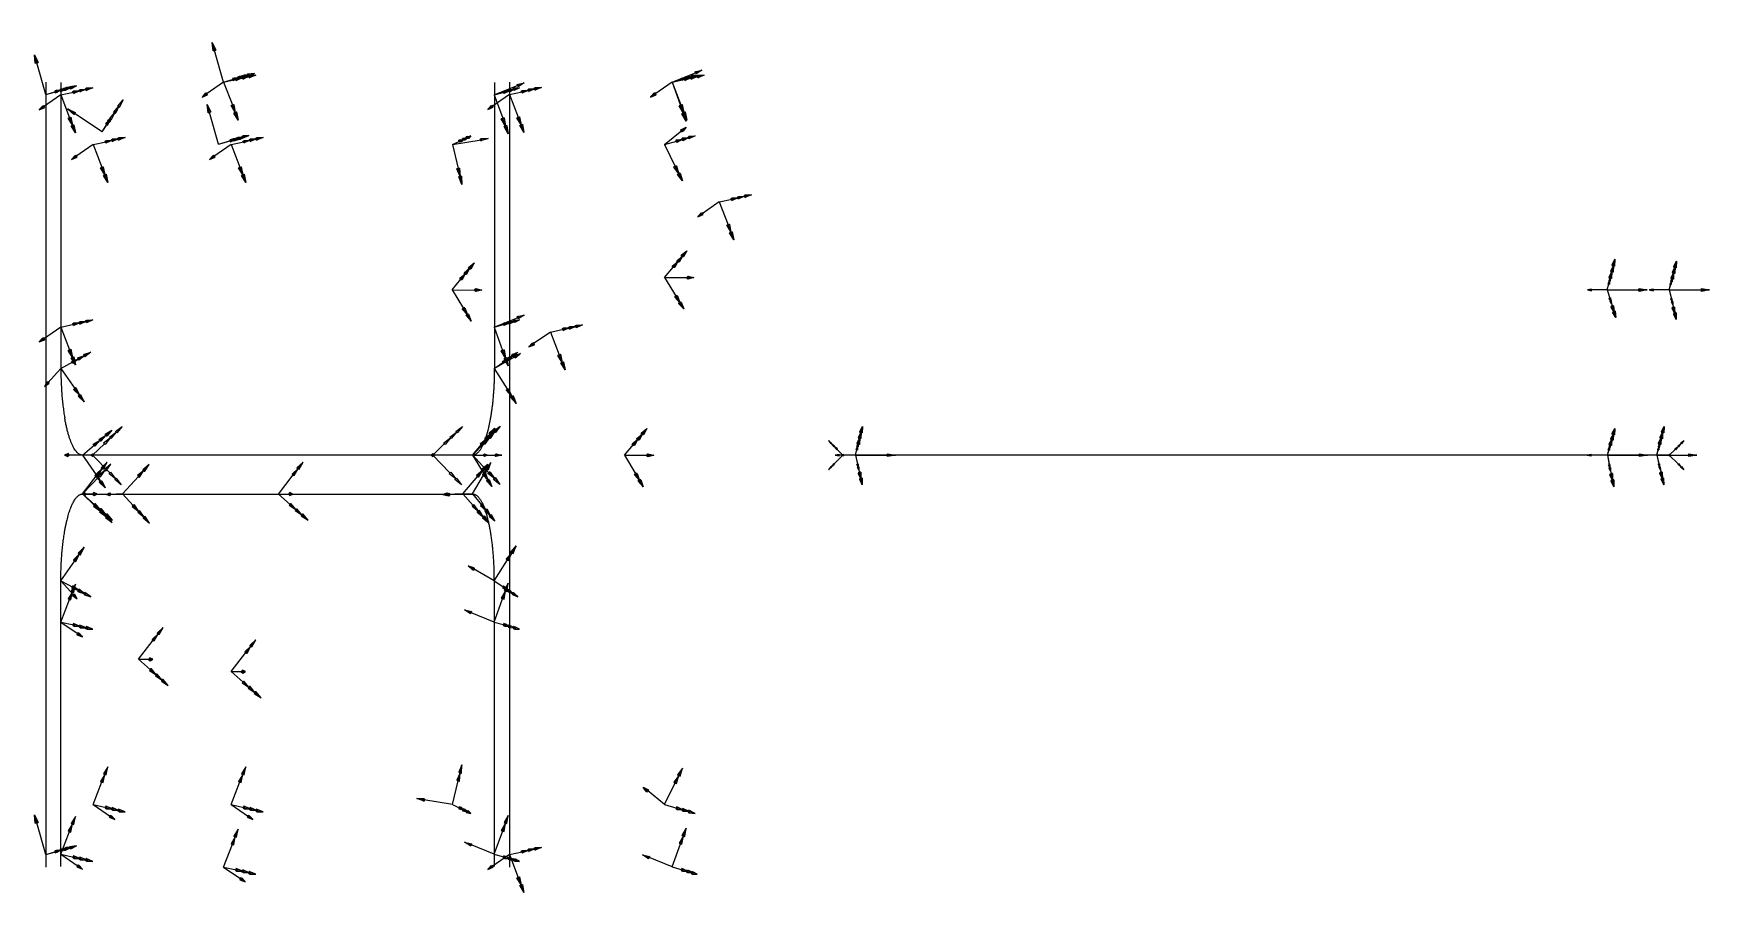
# Model space of a CAD drawing. Header units: millimetres. Extents: x -4561 to 16, y -105 to 107.
# Drawn here: x -4560.9 to -4153.6, y -104.8 to 106.8 of the extents above; entities that cross this region are included whole.
import ezdxf

# ---------------------------------------------------------------- set-up
doc = ezdxf.new("R2010")
doc.units = ezdxf.units.MM
for name, color, linetype in [('AutoDetect_1_25', 1, 'Continuous'), ('AutoDetect_1_29', 1, 'Continuous'), ('AutoDetect_1_32', 1, 'Continuous'), ('AutoDetect_22_23', 1, 'Continuous'), ('AutoDetect_23_24', 1, 'Continuous'), ('AutoDetect_2_28', 1, 'Continuous'), ('AutoDetect_3_26', 1, 'Continuous'), ('AutoDetect_3_27', 1, 'Continuous'), ('AutoDetect_3_30', 1, 'Continuous'), ('AutoDetect_4_31', 1, 'Continuous'), ('RIPPE_ID_GUID_499E99F3_AA39_41d1_B66C_D6CF131E3237', 1, 'Continuous')]:
    doc.layers.add(name, color=color, linetype=linetype)

# ---------------------------------------------------------------- blocks, each defined once
blk = doc.blocks.new('Kontrollpunkt')
at = {"color": 0}
for q in [(0, 6), (8, 0), (0, 0, 4)]:
    blk.add_line((0, 0), q, dxfattribs=at)
for points in [[(0.25, 8, -0.25), (-0.25, 8, -0.25), (-0.25, 8, 0.25), (0, 10, 0), (-0.25, 8, -0.25), (0.25, 8, 0.25), (0, 10, 0), (0.25, 8, -0.25), (0.25, 8, 0.25), (-0.25, 8, 0.25)], [(0.25, 6, -0.25), (-0.25, 6, -0.25), (-0.25, 6, 0.25), (0, 8, 0), (-0.25, 6, -0.25), (0.25, 6, 0.25), (0, 8, 0), (0.25, 6, -0.25), (0.25, 6, 0.25), (-0.25, 6, 0.25)], [(0.25, 0.25, 4), (-0.25, 0.25, 4), (-0.25, -0.25, 4), (0, 0, 6), (-0.25, 0.25, 4), (0.25, -0.25, 4), (0, 0, 6), (0.25, 0.25, 4), (0.25, -0.25, 4), (-0.25, -0.25, 4)], [(0.25, 0.25, 6), (-0.25, 0.25, 6), (-0.25, -0.25, 6), (0, 0, 8), (-0.25, 0.25, 6), (0.25, -0.25, 6), (0, 0, 8), (0.25, 0.25, 6), (0.25, -0.25, 6), (-0.25, -0.25, 6)], [(0.25, 0.25, 8), (-0.25, 0.25, 8), (-0.25, -0.25, 8), (0, 0, 10), (-0.25, 0.25, 8), (0.25, -0.25, 8), (0, 0, 10), (0.25, 0.25, 8), (0.25, -0.25, 8), (-0.25, -0.25, 8)], [(8, 0.25, -0.25), (8, 0.25, 0.25), (8, -0.25, 0.25), (10, 0, 0), (8, 0.25, 0.25), (8, -0.25, -0.25), (10, 0, 0), (8, 0.25, -0.25), (8, -0.25, -0.25), (8, -0.25, 0.25)]]:
    blk.add_polyline3d(points, dxfattribs=at)

msp = doc.modelspace()

# ---------------------------------------------------------------- linework, layer by layer
at = {"layer": 'AutoDetect_1_25', "color": 1}
msp.add_line((-4454.62, 4.7, -10.6), (-4549.06, 4.7, -389.4), dxfattribs=at)
for points, weights in [([(-4549.06, 4.7, -389.4), (-4551.81, 4.7, -400.41), (-4553.37, 13.76, -406.68)], [1, 0.821518194786, 0.860561089676]), ([(-4451.6, 8.55, 1.53), (-4452.95, 4.7, -3.92), (-4454.62, 4.7, -10.6)], [0.973982262089, 0.940530884774, 1])]:
    msp.add_rational_spline(points, weights, degree=2, dxfattribs=at)
at = {"layer": 'AutoDetect_1_29', "color": 1}
msp.add_line((-4449.38, 94.9, 10.4), (-4449.38, 25.7, 10.4), dxfattribs=at)
msp.add_rational_spline([(-4449.38, 25.7, 10.4), (-4449.38, 17, 10.4), (-4450.92, 10.85, 4.25), (-4451.23, 9.59, 2.99), (-4451.6, 8.55, 1.53)], [1, 0.923879532511, 1, 0.983348647737, 0.973982262089], degree=2, knots=[-0.957204, -0.957204, -0.957204, -0.1718058, -0.1718058, 0, 0, 0], dxfattribs=at)
at = {"layer": 'AutoDetect_1_32', "color": 1}
msp.add_line((-4554.3, 94.9, -410.4), (-4554.3, 25.7, -410.4), dxfattribs=at)
msp.add_rational_spline([(-4554.3, 25.7, -410.4), (-4554.3, 19.15, -410.4), (-4553.37, 13.76, -406.68)], [1, 0.885588586401, 0.860561089676], degree=2, dxfattribs=at)
at = {"layer": 'AutoDetect_22_23', "color": 1}
msp.add_line((-4165, 4.7, -90), (-4365, 4.7, -90), dxfattribs=at)
at = {"layer": 'AutoDetect_23_24', "color": 1}
msp.add_line((-4165, 4.7, -75), (-4365, 4.7, -75), dxfattribs=at)
at = {"layer": 'AutoDetect_2_28', "color": 1}
msp.add_line((-4557.94, 95, -425), (-4557.94, -95, -425), dxfattribs=at)
at = {"layer": 'AutoDetect_3_26', "color": 1}
msp.add_line((-4549.06, -4.7, -389.4), (-4454.62, -4.7, -10.6), dxfattribs=at)
msp.add_rational_spline([(-4553.34, -13.57, -406.55), (-4553.08, -12.11, -405.51), (-4552.77, -10.85, -404.25), (-4551.23, -4.7, -398.1), (-4549.06, -4.7, -389.4)], [0.973982262089, 0.983348647737, 1, 0.923879532511, 1], degree=2, knots=[-1.5707963, -1.5707963, -1.5707963, -1.3989905, -1.3989905, -0.6135923, -0.6135923, -0.6135923], dxfattribs=at)
msp.add_rational_spline([(-4454.62, -4.7, -10.6), (-4452.91, -4.7, -3.75), (-4451.53, -8.74, 1.78)], [1, 0.881012129857, 0.858701904205], degree=2, dxfattribs=at)
at = {"layer": 'AutoDetect_3_27', "color": 1}
msp.add_line((-4449.38, -94.9, 10.4), (-4449.38, -25.7, 10.4), dxfattribs=at)
msp.add_rational_spline([(-4449.38, -25.7, 10.4), (-4449.38, -15.03, 10.4), (-4451.53, -8.74, 1.78)], [1, 0.82609465133, 0.858701904205], degree=2, dxfattribs=at)
at = {"layer": 'AutoDetect_3_30', "color": 1}
msp.add_line((-4554.3, -94.9, -410.4), (-4554.3, -25.7, -410.4), dxfattribs=at)
msp.add_rational_spline([(-4554.3, -25.7, -410.4), (-4554.3, -19.02, -410.4), (-4553.34, -13.57, -406.55)], [1, 0.940530884774, 0.973982262089], degree=2, dxfattribs=at)
at = {"layer": 'AutoDetect_4_31', "color": 1}
msp.add_line((-4445.74, 95, 25), (-4445.74, -95, 25), dxfattribs=at)

# ---------------------------------------------------------------- block references
at = {"layer": 'AutoDetect_1_25', "color": 1, "extrusion": (0.537034, 0.650895, -0.536591), "rotation": 123.0382553755521}
for p in [(3430.57, -1476.84, -2341.87), (3439.05, -1528.23, -2383.54)]:
    msp.add_blockref('Kontrollpunkt', p, dxfattribs=at)
at = {"layer": 'AutoDetect_1_25', "color": 1, "extrusion": (0.528311, 0.656791, -0.538063), "rotation": 123.8990591893024}
msp.add_blockref('Kontrollpunkt', (3502.92, -1510.9, -2310.3), dxfattribs=at)
at = {"layer": 'AutoDetect_1_25', "color": 1, "extrusion": (0.713926, 0.609201, 0.34523), "rotation": 73.38501475554517}
msp.add_blockref('Kontrollpunkt', (2956.42, 828.14, -3379.27), dxfattribs=at)
at = {"layer": 'AutoDetect_1_25', "color": 1, "extrusion": (0.717689, 0.696364, 2.43024e-05), "rotation": 89.88933701578293}
for p in [(3169.49, -379.62, -3259.81), (3112.15, -49.33, -3200.7)]:
    msp.add_blockref('Kontrollpunkt', p, dxfattribs=at)
at = {"layer": 'AutoDetect_1_25', "color": 1, "extrusion": (0.662407, 0.704416, -0.254981), "rotation": 105.1710285591924}
msp.add_blockref('Kontrollpunkt', (3248.39, -787.49, -2944.76), dxfattribs=at)
at = {"layer": 'AutoDetect_1_25', "color": 1, "extrusion": (0.541899, 0.642788, -0.541451), "rotation": 122.8263955366688}
msp.add_blockref('Kontrollpunkt', (3380.75, -1568.97, -2372.29), dxfattribs=at)
at = {"layer": 'AutoDetect_1_29', "color": 1, "extrusion": (0.606308, 0.173648, -0.776039)}
for p, rotation in [((1304.53, -3255.82, -2668.87), 85.21790706568171), ((1313.41, -3293.24, -2689.81), 85.21790706568171), ((1259.38, -3305.25, -2699.57), 85.2179070656817)]:
    msp.add_blockref('Kontrollpunkt', p, dxfattribs=dict(at, rotation=rotation))
at = {"layer": 'AutoDetect_1_29', "color": 1, "extrusion": (0.445534, 0.210917, -0.870065), "rotation": 103.763678387546}
msp.add_blockref('Kontrollpunkt', (1980.34, -3492.06, -1943.76), dxfattribs=at)
at = {"layer": 'AutoDetect_1_29', "color": 1, "extrusion": (0.736436, 0.210917, -0.642788), "rotation": 74.78937668664648}
msp.add_blockref('Kontrollpunkt', (1290.52, -2701.88, -3236.16), dxfattribs=at)
at = {"layer": 'AutoDetect_1_29', "color": 1, "extrusion": (0.566719, 0.390731, -0.725368), "rotation": 93.69290831043728}
msp.add_blockref('Kontrollpunkt', (2546.74, -2639.37, -2519.05), dxfattribs=at)
at = {"layer": 'AutoDetect_1_32', "color": 1, "extrusion": (0.776039, 0.173648, 0.606308), "rotation": 103.7296999530042}
for p in [(1078.59, 2326.58, -3740.53), (1084.17, 2356.14, -3767.19), (1070.75, 2378.08, -3744.15), (1063.46, 2333.34, -3737.28), (1029.33, 2363.58, -3776.94)]:
    msp.add_blockref('Kontrollpunkt', p, dxfattribs=at)
at = {"layer": 'AutoDetect_1_32', "color": 1, "extrusion": (0.725368, 0.390731, 0.566719), "rotation": 101.234052115618}
msp.add_blockref('Kontrollpunkt', (2182.46, 1927.27, -3526.08), dxfattribs=at)
at = {"layer": 'AutoDetect_22_23', "color": 1, "extrusion": (0.185348, 0.743283, -0.642788), "rotation": 158.748914061104}
msp.add_blockref('Kontrollpunkt', (4066.62, -691.16, -683.68), dxfattribs=at)
at = {"layer": 'AutoDetect_22_23', "color": 1, "extrusion": (0.173648, 0.696364, -0.696364), "rotation": 160.2978477668322}
for p in [(4052.06, -730.76, -634.67), (4233.53, -796.36, -691.51), (4045.3, -763.68, -657.82)]:
    msp.add_blockref('Kontrollpunkt', p, dxfattribs=at)
at = {"layer": 'AutoDetect_22_23', "color": 1, "extrusion": (0.185348, 0.642788, -0.743283), "rotation": 158.7966587647459}
msp.add_blockref('Kontrollpunkt', (4017.66, -944.42, -675.11), dxfattribs=at)
at = {"layer": 'AutoDetect_23_24', "color": 1, "extrusion": (0.185348, 0.743283, 0.642788), "xscale": 0.5000000000000001, "yscale": 0.5000000000000001, "zscale": 0.5000000000000001, "rotation": 21.25108593889588}
msp.add_blockref('Kontrollpunkt', (4066.62, 564.76, -789.74), dxfattribs=at)
at = {"layer": 'AutoDetect_23_24', "color": 1, "extrusion": (0.173648, 0.696364, 0.696364), "xscale": 0.5000000000000001, "yscale": 0.5000000000000001, "zscale": 0.5000000000000001, "rotation": 19.70215223316774}
msp.add_blockref('Kontrollpunkt', (4052.06, 612.34, -749.57), dxfattribs=at)
at = {"layer": 'AutoDetect_23_24', "color": 2, "extrusion": (0.173648, 0.696364, 0.696364), "xscale": 0.5000000000000001, "yscale": 0.5000000000000001, "zscale": 0.5000000000000001}
for p, rotation in [((4233.53, 677.95, -806.41), 19.70215223316774), ((4045.3, 645.26, -772.72), 19.70215223316768)]:
    msp.add_blockref('Kontrollpunkt', p, dxfattribs=dict(at, rotation=rotation))
at = {"layer": 'AutoDetect_23_24', "color": 1, "extrusion": (0.185348, 0.642788, 0.743283), "xscale": 0.5, "yscale": 0.5, "zscale": 0.5, "rotation": 21.20334123525414}
msp.add_blockref('Kontrollpunkt', (4017.66, 834.04, -797.75), dxfattribs=at)
at = {"layer": 'AutoDetect_2_28', "color": 1, "extrusion": (0.606308, 0.173648, -0.776039)}
for p in [(1334.43, -3611.49, -2396.74), (1343.39, -3648.81, -2417.72), (1166.51, -3688.12, -2449.68)]:
    msp.add_blockref('Kontrollpunkt', p, dxfattribs=at)
at = {"layer": 'AutoDetect_2_28', "color": 1, "extrusion": (0.510885, 0.770261, -0.381699)}
msp.add_blockref('Kontrollpunkt', (3832.93, -1274.71, -2116.32), dxfattribs=at)
at = {"layer": 'AutoDetect_2_28', "color": 1, "extrusion": (0.736436, 0.210917, -0.642788)}
msp.add_blockref('Kontrollpunkt', (1320.35, -3102.12, -3035.78), dxfattribs=at)
at = {"layer": 'AutoDetect_3_26', "color": 1, "extrusion": (0.723021, -0.636689, 0.268083), "rotation": 283.2827655884926}
for p in [(-3009.91, 539.26, -3390.47), (-2978.58, 553.61, -3349.54), (-3030.98, 581.77, -3340.65), (-3018.4, 504.17, -3342.7)]:
    msp.add_blockref('Kontrollpunkt', p, dxfattribs=at)
at = {"layer": 'AutoDetect_3_26', "color": 1, "extrusion": (0.722301, -0.690169, 0.044134), "rotation": 272.4147735009217}
msp.add_blockref('Kontrollpunkt', (-3146.08, -244.01, -3299.74), dxfattribs=at)
at = {"layer": 'AutoDetect_3_26', "color": 1, "extrusion": (0.65769, -0.703382, -0.269625), "rotation": 253.0664605964452}
msp.add_blockref('Kontrollpunkt', (-3318.93, -1172.61, -2887.68), dxfattribs=at)
at = {"layer": 'AutoDetect_3_26', "color": 1, "extrusion": (0.63367, -0.696364, -0.336956), "rotation": 248.6733587019732}
msp.add_blockref('Kontrollpunkt', (-3299.66, -1028.72, -2814.18), dxfattribs=at)
at = {"layer": 'AutoDetect_3_26', "color": 1, "extrusion": (0.537034, -0.650895, -0.536591), "rotation": 235.605776897262}
msp.add_blockref('Kontrollpunkt', (-3439.05, -1528.23, -2383.54), dxfattribs=at)
at = {"layer": 'AutoDetect_3_27', "color": 1, "extrusion": (0.566719, -0.390731, -0.725368), "rotation": 266.3070916895627}
msp.add_blockref('Kontrollpunkt', (-2546.74, -2639.37, -2519.05), dxfattribs=at)
at = {"layer": 'AutoDetect_3_27', "color": 1, "extrusion": (0.606308, -0.173648, -0.776039), "rotation": 274.7820929343183}
for p in [(-1259.38, -3305.25, -2699.57), (-1313.41, -3293.24, -2689.81), (-1304.53, -3255.82, -2668.87)]:
    msp.add_blockref('Kontrollpunkt', p, dxfattribs=at)
at = {"layer": 'AutoDetect_3_27', "color": 1, "extrusion": (0.445534, -0.210917, -0.870065), "rotation": 256.236321612454}
msp.add_blockref('Kontrollpunkt', (-1980.34, -3492.06, -1943.76), dxfattribs=at)
at = {"layer": 'AutoDetect_3_27', "color": 1, "extrusion": (0.736436, -0.210917, -0.642788), "rotation": 285.2106233133535}
msp.add_blockref('Kontrollpunkt', (-1290.52, -2701.88, -3236.16), dxfattribs=at)
at = {"layer": 'AutoDetect_3_30', "color": 1, "extrusion": (0.725368, -0.390731, 0.566719), "rotation": 258.7659478843819}
msp.add_blockref('Kontrollpunkt', (-2182.46, 1927.27, -3526.08), dxfattribs=at)
at = {"layer": 'AutoDetect_3_30', "color": 1, "extrusion": (0.776039, -0.173648, 0.606308)}
for p, rotation in [((-1029.33, 2363.58, -3776.94), 256.2703000469958), ((-1070.75, 2378.08, -3744.15), 256.2703000469957), ((-1063.46, 2333.34, -3737.28), 256.2703000469958), ((-1084.17, 2356.14, -3767.19), 256.2703000469958), ((-1078.59, 2326.58, -3740.53), 256.2703000469958)]:
    msp.add_blockref('Kontrollpunkt', p, dxfattribs=dict(at, rotation=rotation))
at = {"layer": 'AutoDetect_4_31', "color": 1, "extrusion": (0.776039, 0.173648, 0.606308), "rotation": 103.7296999530042}
for p in [(1060.56, 2638.14, -3418.94), (1054.88, 2608.66, -3392.22), (1024.09, 2611.52, -3384.02), (1002.27, 2671.66, -3396.93), (881, 2662.5, -3450.89)]:
    msp.add_blockref('Kontrollpunkt', p, dxfattribs=at)
at = {"layer": 'RIPPE_ID_GUID_499E99F3_AA39_41d1_B66C_D6CF131E3237', "color": 2, "extrusion": (-0.707107, 0.707107, 0), "xscale": 0.5000000000000001, "yscale": 0.5000000000000001, "zscale": 0.5000000000000001, "rotation": 270}
for p in [(3083.2, -90, 3089.84), (3083.2, -75, 3089.84)]:
    msp.add_blockref('Kontrollpunkt', p, dxfattribs=at)
at = {"layer": 'RIPPE_ID_GUID_499E99F3_AA39_41d1_B66C_D6CF131E3237', "color": 2, "extrusion": (0.707107, 0.707107, 0), "xscale": 0.5000000000000001, "yscale": 0.5000000000000001, "zscale": 0.5000000000000001, "rotation": 90}
for p in [(2948.42, -90, -2941.78), (2948.42, -75, -2941.78)]:
    msp.add_blockref('Kontrollpunkt', p, dxfattribs=at)

doc.saveas('drawing.dxf')
